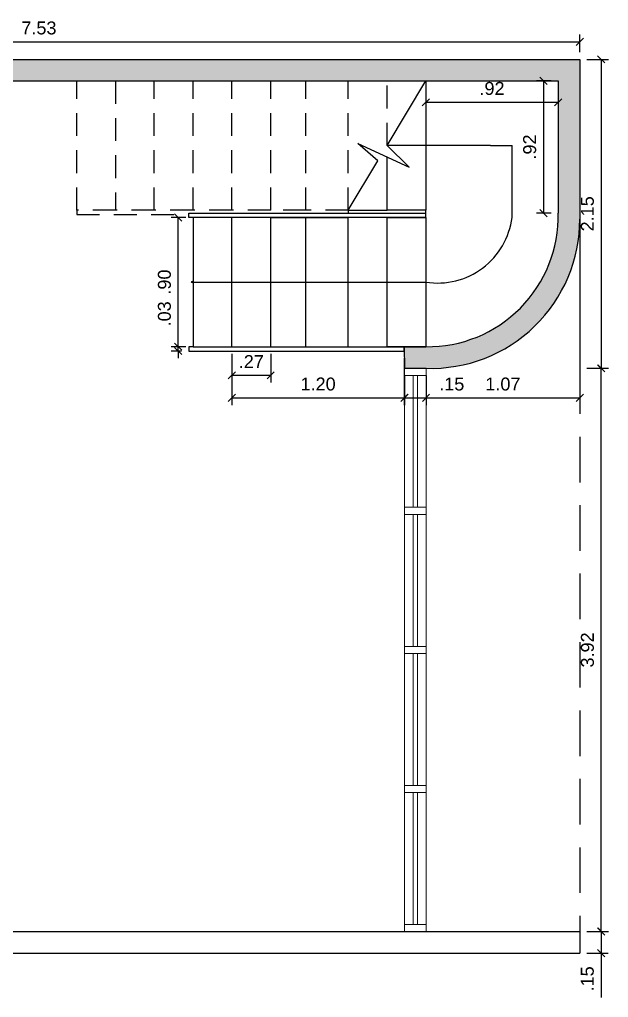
# Model space of a CAD drawing. Header units: millimetres. Extents: x 778.5 to 798.2, y 737.8 to 745.
# Drawn here: x 782.6 to 786.7, y 738.24 to 745.05 of the extents above; entities that cross this region are included whole.
import ezdxf

# ---------------------------------------------------------------- set-up
doc = ezdxf.new("R2010")
doc.units = ezdxf.units.MM
doc.linetypes.add('DASHED2', pattern=[9.525, 6.35, -3.175])
for name, color, linetype in [('ALVENARIA', 4, 'Continuous'), ('CORTE', 4, 'Continuous'), ('COTAS', 7, 'Continuous'), ('ESCADA', 1, 'Continuous'), ('HACHURA', 253, 'Continuous'), ('PROJEÇÃO', 8, 'DASHED2'), ('SIMBOLOS', 7, 'Continuous')]:
    doc.layers.add(name, color=color, linetype=linetype)
doc.layers.add('Arq-Caixilho', color=1, linetype='Continuous', lineweight=13)
doc.layers.add('Arq-Parede Baixa Osso', color=2, linetype='Continuous', lineweight=20)
doc.styles.get("Standard").update_dxf_attribs({"font": 'arial.ttf'})
doc.dimstyles.new('1.50', dxfattribs={"dimscale": 0.5, "dimtxt": 0.18, "dimasz": 0.1, "dimexe": 0.1, "dimexo": 0.1, "dimgap": 0.1, "dimtad": 1, "dimzin": 4, "dimdsep": 46, "dimtxsty": 'Standard', "dimblk": 'OBLIQUE', "dimcen": 0.1, "dimclrd": 1, "dimclre": 1, "dimclrt": 256, "dimadec": 0, "dimazin": 0, "dimtfac": 1, "dimtmove": 0, "dimatfit": 3, "dimldrblk": 'ORIGIN2', "dimfxl": 1.25, "dimtolj": 1, "dimarcsym": 1})

# ---------------------------------------------------------------- blocks, each defined once
blk = doc.blocks.new('*U16')
at = {"layer": 'Arq-Caixilho'}
for p, q in [((0.05, 0.09), (0.9675, 0.09)), ((0.05, 0.06), (0.9675, 0.06))]:
    blk.add_line(p, q, dxfattribs=at)
for points in [[(0, 0.15), (0, 0), (0.05, 0), (0.05, 0.15)], [(1.0175, 0.15), (1.0175, 0), (0.9675, 0), (0.9675, 0.15)]]:
    blk.add_lwpolyline(points, close=True, dxfattribs=at)
at = {"layer": 'Arq-Parede Baixa Osso'}
for p, q in [((0.05, 0.15), (0.9675, 0.15)), ((0.05, 0), (0.9675, 0))]:
    blk.add_line(p, q, dxfattribs=at)
blk = doc.blocks.new('_Oblique')
at = {"color": 0, "linetype": 'ByBlock', "lineweight": -2}
blk.add_line((-0.5, -0.5), (0.5, 0.5), dxfattribs=at)
blk = doc.blocks.new('*D32')
at = {"layer": 'COTAS', "color": 1, "lineweight": -2, "transparency": 16777216}
for p, q in [((778.9666, 744.8182), (778.9666, 744.9401)), ((786.4966, 744.8182), (786.4966, 744.9401)), ((778.9666, 744.8901), (786.4966, 744.8901))]:
    blk.add_line(p, q, dxfattribs=at)
at = {"layer": 'Defpoints', "color": 0, "transparency": 16777216}
for p in [(786.4966, 744.8901), (778.9666, 744.7682), (786.4966, 744.7682)]:
    blk.add_point(p, dxfattribs=at)
at = {"layer": 'COTAS', "color": 1, "lineweight": -2, "transparency": 16777216, "xscale": 0.05, "yscale": 0.05, "zscale": 0.05, "rotation": 180}
blk.add_blockref('_Oblique', (778.9666, 744.8901), dxfattribs=at)
at = {"layer": 'COTAS', "color": 1, "lineweight": -2, "transparency": 16777216, "xscale": 0.05, "yscale": 0.05, "zscale": 0.05}
blk.add_blockref('_Oblique', (786.4966, 744.8901), dxfattribs=at)
at = {"layer": 'COTAS', "transparency": 16777216, "insert": (782.7316, 744.9861), "char_height": 0.09, "attachment_point": 5}
blk.add_mtext('\\A1;7.53', dxfattribs=at)
blk = doc.blocks.new('_Origin2')
at = {"color": 0, "linetype": 'ByBlock', "lineweight": -2}
blk.add_line((-0.5, 0), (-1, 0), dxfattribs=at)
for radius in [0.5, 0.25]:
    blk.add_circle((0, 0), radius, dxfattribs=at)
blk = doc.blocks.new('*D34')
at = {"layer": 'COTAS', "color": 1, "lineweight": -2, "transparency": 16777216}
for p, q in [((786.5466, 744.7682), (786.696, 744.7682)), ((786.646, 744.7682), (786.646, 742.6182)), ((786.5466, 742.6182), (786.696, 742.6182))]:
    blk.add_line(p, q, dxfattribs=at)
at = {"layer": 'Defpoints', "color": 0, "transparency": 16777216}
for p in [(786.4966, 744.7682), (786.4966, 742.6182), (786.646, 742.6182)]:
    blk.add_point(p, dxfattribs=at)
at = {"layer": 'COTAS', "color": 1, "lineweight": -2, "transparency": 16777216, "xscale": 0.05, "yscale": 0.05, "zscale": 0.05}
for p, rotation in [((786.646, 744.7682), 90), ((786.646, 742.6182), 270)]:
    blk.add_blockref('_Oblique', p, dxfattribs=dict(at, rotation=rotation))
at = {"layer": 'COTAS', "transparency": 16777216, "insert": (786.5501, 743.6932), "char_height": 0.09, "attachment_point": 5, "rotation": 90}
blk.add_mtext('\\A1;2.15', dxfattribs=at)
blk = doc.blocks.new('*D36')
at = {"layer": 'COTAS', "color": 1, "lineweight": -2, "transparency": 16777216}
for p, q in [((786.5466, 742.6182), (786.6964, 742.6182)), ((786.6464, 738.6982), (786.6464, 742.6182)), ((786.5466, 738.6982), (786.6964, 738.6982))]:
    blk.add_line(p, q, dxfattribs=at)
at = {"layer": 'Defpoints', "color": 0, "transparency": 16777216}
for p in [(786.4966, 742.6182), (786.6464, 742.6182), (786.4966, 738.6982)]:
    blk.add_point(p, dxfattribs=at)
at = {"layer": 'COTAS', "color": 1, "lineweight": -2, "transparency": 16777216, "xscale": 0.05, "yscale": 0.05, "zscale": 0.05}
for p, rotation in [((786.6464, 742.6182), 90), ((786.6464, 738.6982), 270)]:
    blk.add_blockref('_Oblique', p, dxfattribs=dict(at, rotation=rotation))
at = {"layer": 'COTAS', "transparency": 16777216, "insert": (786.5504, 740.6582), "char_height": 0.09, "attachment_point": 5, "rotation": 90}
blk.add_mtext('\\A1;3.92', dxfattribs=at)
blk = doc.blocks.new('*D38')
at = {"layer": 'COTAS', "color": 1, "lineweight": -2, "transparency": 16777216}
for p, q in [((786.5466, 738.6982), (786.6955, 738.6982)), ((786.6455, 738.6982), (786.6455, 738.5482)), ((786.5466, 738.5482), (786.6955, 738.5482)), ((786.6455, 738.5482), (786.6455, 738.2398))]:
    blk.add_line(p, q, dxfattribs=at)
at = {"layer": 'Defpoints', "color": 0, "transparency": 16777216}
for p in [(786.4966, 738.6982), (786.4966, 738.5482), (786.6455, 738.5482)]:
    blk.add_point(p, dxfattribs=at)
at = {"layer": 'COTAS', "color": 1, "lineweight": -2, "transparency": 16777216, "xscale": 0.05, "yscale": 0.05, "zscale": 0.05}
for p, rotation in [((786.6455, 738.6982), 90), ((786.6455, 738.5482), 270)]:
    blk.add_blockref('_Oblique', p, dxfattribs=dict(at, rotation=rotation))
at = {"layer": 'COTAS', "transparency": 16777216, "insert": (786.5496, 738.369), "char_height": 0.09, "attachment_point": 5, "rotation": 90}
blk.add_mtext('\\A1;.15', dxfattribs=at)
blk = doc.blocks.new('*D51')
at = {"color": 1, "lineweight": -2, "transparency": 16777216}
for p, q in [((784.0752, 742.7182), (784.0752, 742.5197)), ((784.3452, 742.7182), (784.3452, 742.5197)), ((784.0752, 742.5697), (784.3452, 742.5697))]:
    blk.add_line(p, q, dxfattribs=at)
at = {"layer": 'Defpoints', "color": 0, "transparency": 16777216}
for p in [(784.0752, 742.7682), (784.3452, 742.7682), (784.3452, 742.5697)]:
    blk.add_point(p, dxfattribs=at)
at = {"color": 1, "lineweight": -2, "transparency": 16777216, "xscale": 0.05, "yscale": 0.05, "zscale": 0.05, "rotation": 180}
blk.add_blockref('_Oblique', (784.0752, 742.5697), dxfattribs=at)
at = {"color": 1, "lineweight": -2, "transparency": 16777216, "xscale": 0.05, "yscale": 0.05, "zscale": 0.05}
blk.add_blockref('_Oblique', (784.3452, 742.5697), dxfattribs=at)
at = {"transparency": 16777216, "insert": (784.2102, 742.6649), "char_height": 0.09, "attachment_point": 5}
blk.add_mtext('\\A1;.27', dxfattribs=at)
blk = doc.blocks.new('*D52')
at = {"color": 1, "lineweight": -2, "transparency": 16777216}
for p, q in [((784.0752, 742.6882), (784.0752, 742.3621)), ((785.2752, 742.6882), (785.2752, 742.3621)), ((784.0752, 742.4121), (785.2752, 742.4121))]:
    blk.add_line(p, q, dxfattribs=at)
at = {"layer": 'Defpoints', "color": 0, "transparency": 16777216}
for p in [(784.0752, 742.7382), (785.2752, 742.7382), (785.2752, 742.4121)]:
    blk.add_point(p, dxfattribs=at)
at = {"color": 1, "lineweight": -2, "transparency": 16777216, "xscale": 0.05, "yscale": 0.05, "zscale": 0.05, "rotation": 180}
blk.add_blockref('_Oblique', (784.0752, 742.4121), dxfattribs=at)
at = {"color": 1, "lineweight": -2, "transparency": 16777216, "xscale": 0.05, "yscale": 0.05, "zscale": 0.05}
blk.add_blockref('_Oblique', (785.2752, 742.4121), dxfattribs=at)
at = {"transparency": 16777216, "insert": (784.6752, 742.5081), "char_height": 0.09, "attachment_point": 5}
blk.add_mtext('\\A1;1.20', dxfattribs=at)
blk = doc.blocks.new('*D53')
at = {"color": 1, "lineweight": -2, "transparency": 16777216}
for p, q in [((785.2766, 742.5682), (785.2766, 742.3621)), ((785.4266, 742.5682), (785.4266, 742.3621)), ((785.2766, 742.4121), (785.4266, 742.4121)), ((785.4266, 742.4121), (785.7349, 742.4121))]:
    blk.add_line(p, q, dxfattribs=at)
at = {"layer": 'Defpoints', "color": 0, "transparency": 16777216}
for p in [(785.2766, 742.6182), (785.4266, 742.6182), (785.4266, 742.4121)]:
    blk.add_point(p, dxfattribs=at)
at = {"color": 1, "lineweight": -2, "transparency": 16777216, "xscale": 0.05, "yscale": 0.05, "zscale": 0.05, "rotation": 180}
blk.add_blockref('_Oblique', (785.2766, 742.4121), dxfattribs=at)
at = {"color": 1, "lineweight": -2, "transparency": 16777216, "xscale": 0.05, "yscale": 0.05, "zscale": 0.05}
blk.add_blockref('_Oblique', (785.4266, 742.4121), dxfattribs=at)
at = {"transparency": 16777216, "insert": (785.6057, 742.5081), "char_height": 0.09, "attachment_point": 5}
blk.add_mtext('\\A1;.15', dxfattribs=at)
blk = doc.blocks.new('*D54')
at = {"color": 1, "lineweight": -2, "transparency": 16777216}
for p, q in [((785.4266, 742.5682), (785.4266, 742.3621)), ((786.4966, 742.5682), (786.4966, 742.3621)), ((785.4266, 742.4121), (786.4966, 742.4121))]:
    blk.add_line(p, q, dxfattribs=at)
at = {"layer": 'Defpoints', "color": 0, "transparency": 16777216}
for p in [(785.4266, 742.6182), (786.4966, 742.6182), (786.4966, 742.4121)]:
    blk.add_point(p, dxfattribs=at)
at = {"color": 1, "lineweight": -2, "transparency": 16777216, "xscale": 0.05, "yscale": 0.05, "zscale": 0.05, "rotation": 180}
blk.add_blockref('_Oblique', (785.4266, 742.4121), dxfattribs=at)
at = {"color": 1, "lineweight": -2, "transparency": 16777216, "xscale": 0.05, "yscale": 0.05, "zscale": 0.05}
blk.add_blockref('_Oblique', (786.4966, 742.4121), dxfattribs=at)
at = {"transparency": 16777216, "insert": (785.9616, 742.5081), "char_height": 0.09, "attachment_point": 5}
blk.add_mtext('\\A1;1.07', dxfattribs=at)
blk = doc.blocks.new('*D56')
at = {"color": 1, "lineweight": -2, "transparency": 16777216}
for p, q in [((783.7016, 742.7682), (783.7016, 743.1258)), ((783.7252, 742.7682), (783.6516, 742.7682)), ((783.7252, 742.7382), (783.6516, 742.7382)), ((783.7016, 742.7382), (783.7016, 742.7682)), ((783.7016, 742.7382), (783.7016, 742.6882)), ((781.1066, 742.5782), (781.1066, 742.4239)), ((782.0066, 742.5782), (782.0066, 742.4239)), ((781.1066, 742.4739), (782.0066, 742.4739))]:
    blk.add_line(p, q, dxfattribs=at)
at = {"layer": 'Defpoints', "color": 0, "transparency": 16777216}
for p in [(783.7016, 742.7682), (783.7752, 742.7682), (783.7752, 742.7382), (781.1066, 742.6282), (782.0066, 742.6282), (782.0066, 742.4739)]:
    blk.add_point(p, dxfattribs=at)
at = {"color": 1, "lineweight": -2, "transparency": 16777216, "xscale": 0.05, "yscale": 0.05, "zscale": 0.05}
for p, rotation in [((783.7016, 742.7682), 270), ((783.7016, 742.7382), 90), ((781.1066, 742.4739), 180)]:
    blk.add_blockref('_Oblique', p, dxfattribs=dict(at, rotation=rotation))
blk.add_blockref('_Oblique', (782.0066, 742.4739), dxfattribs=at)
at = {"transparency": 16777216, "insert": (783.6056, 742.997), "char_height": 0.09, "attachment_point": 5, "rotation": 90}
blk.add_mtext('\\A1;.03', dxfattribs=at)
at = {"transparency": 16777216, "insert": (781.5566, 742.5698), "char_height": 0.09, "attachment_point": 5}
blk.add_mtext('\\A1;.90', dxfattribs=at)
blk = doc.blocks.new('*D57')
at = {"color": 1, "lineweight": -2, "transparency": 16777216}
for p, q in [((783.7552, 743.6682), (783.6516, 743.6682)), ((783.7016, 742.7682), (783.7016, 743.6682)), ((783.7552, 742.7682), (783.6516, 742.7682))]:
    blk.add_line(p, q, dxfattribs=at)
at = {"layer": 'Defpoints', "color": 0, "transparency": 16777216}
for p in [(783.7016, 743.6682), (783.8052, 743.6682), (783.8052, 742.7682)]:
    blk.add_point(p, dxfattribs=at)
at = {"color": 1, "lineweight": -2, "transparency": 16777216, "xscale": 0.05, "yscale": 0.05, "zscale": 0.05}
for p, rotation in [((783.7016, 743.6682), 90), ((783.7016, 742.7682), 270)]:
    blk.add_blockref('_Oblique', p, dxfattribs=dict(at, rotation=rotation))
at = {"transparency": 16777216, "insert": (783.6057, 743.2182), "char_height": 0.09, "attachment_point": 5, "rotation": 90}
blk.add_mtext('\\A1;.90', dxfattribs=at)
blk = doc.blocks.new('*D58')
at = {"color": 1, "lineweight": -2, "transparency": 16777216}
for p, q in [((785.4252, 744.5682), (785.4252, 744.4193)), ((786.3466, 744.5682), (786.3466, 744.4193)), ((785.4252, 744.4693), (786.3466, 744.4693))]:
    blk.add_line(p, q, dxfattribs=at)
at = {"layer": 'Defpoints', "color": 0, "transparency": 16777216}
for p in [(785.4252, 744.6182), (786.3466, 744.6182), (786.3466, 744.4693)]:
    blk.add_point(p, dxfattribs=at)
at = {"color": 1, "lineweight": -2, "transparency": 16777216, "xscale": 0.05, "yscale": 0.05, "zscale": 0.05, "rotation": 180}
blk.add_blockref('_Oblique', (785.4252, 744.4693), dxfattribs=at)
at = {"color": 1, "lineweight": -2, "transparency": 16777216, "xscale": 0.05, "yscale": 0.05, "zscale": 0.05}
blk.add_blockref('_Oblique', (786.3466, 744.4693), dxfattribs=at)
at = {"transparency": 16777216, "insert": (785.8859, 744.5652), "char_height": 0.09, "attachment_point": 5}
blk.add_mtext('\\A1;.92', dxfattribs=at)
blk = doc.blocks.new('*D59')
at = {"color": 1, "lineweight": -2, "transparency": 16777216}
for p, q in [((786.2966, 744.6182), (786.1944, 744.6182)), ((786.2444, 744.6182), (786.2444, 743.6982)), ((786.2966, 743.6982), (786.1944, 743.6982))]:
    blk.add_line(p, q, dxfattribs=at)
at = {"layer": 'Defpoints', "color": 0, "transparency": 16777216}
for p in [(786.3466, 744.6182), (786.2444, 743.6982), (786.3466, 743.6982)]:
    blk.add_point(p, dxfattribs=at)
at = {"color": 1, "lineweight": -2, "transparency": 16777216, "xscale": 0.05, "yscale": 0.05, "zscale": 0.05}
for p, rotation in [((786.2444, 744.6182), 90), ((786.2444, 743.6982), 270)]:
    blk.add_blockref('_Oblique', p, dxfattribs=dict(at, rotation=rotation))
at = {"transparency": 16777216, "insert": (786.1485, 744.1582), "char_height": 0.09, "attachment_point": 5, "rotation": 90}
blk.add_mtext('\\A1;.92', dxfattribs=at)

msp = doc.modelspace()

# ---------------------------------------------------------------- hatches: boundary and pattern name
at = {"layer": 'HACHURA'}
h = msp.add_hatch(color=256, dxfattribs=at)
h.dxf.hatch_style = 1
h.paths.add_polyline_path([(786.4966, 744.7682), (778.9666, 744.7682), (778.9666, 743.3782), (779.1166, 743.3782), (779.1166, 744.6182), (781.8566, 744.6182), (781.8566, 742.7782), (781.1066, 742.7782), (781.1066, 742.6282), (782.0066, 742.6282), (782.0066, 744.6182), (786.3466, 744.6182), (786.3466, 743.6982, -0.424475), (785.4252, 742.7682), (785.2752, 742.7682), (785.2766, 742.6182), (785.4266, 742.6182, 0.424475), (786.4966, 743.657)])

# ---------------------------------------------------------------- linework, layer by layer
at = {"layer": 'ALVENARIA'}
for p, q in [((778.9666, 744.7682), (786.4966, 744.7682)), ((786.4966, 744.7682), (786.4966, 744.6182)), ((786.4966, 744.7682), (786.4966, 743.657)), ((782.0066, 744.6182), (786.3466, 744.6182)), ((786.3466, 744.6182), (786.3466, 743.6982)), ((786.4966, 744.6182), (786.4966, 743.6982)), ((785.2752, 742.7682), (785.2766, 742.6182)), ((785.4252, 742.7682), (785.2752, 742.7682)), ((785.2752, 742.7682), (785.2766, 742.6182)), ((785.2766, 742.6182), (785.4266, 742.6182)), ((786.4966, 738.6982), (786.4966, 738.5482))]:
    msp.add_line(p, q, dxfattribs=at)
for points in [[(779.1166, 738.6982), (786.4966, 738.6982)], [(778.9666, 738.5482), (786.4966, 738.5482)]]:
    msp.add_lwpolyline(points, dxfattribs=at)
at = {"layer": 'CORTE'}
for p, q in [((785.1552, 744.1682), (785.4252, 744.6182)), ((785.0919, 744.0627), (784.9526, 744.1817)), ((784.9526, 744.1817), (785.3096, 744.0183)), ((785.3096, 744.0183), (785.1552, 744.1682)), ((784.8852, 743.7182), (785.0919, 744.0627))]:
    msp.add_line(p, q, dxfattribs=at)
for centre, radius, start, end in [((785.4368, 743.6781), 0.91, 269.26669, 1.26669), ((785.46, 743.6542), 1.0366, 268.154, 0.154)]:
    msp.add_arc(centre, radius, start, end, dxfattribs=at)
at = {"layer": 'ESCADA', "color": 3}
for p, q in [((785.4252, 744.6182), (785.4252, 743.7182)), ((785.1552, 743.7182), (785.1552, 744.089)), ((784.8852, 743.7182), (785.1552, 743.7182)), ((785.4252, 743.7182), (785.1552, 743.7182)), ((785.1552, 742.7682), (785.1552, 743.6682)), ((785.1552, 743.6682), (785.4252, 743.6682)), ((785.4252, 743.6682), (785.4252, 742.7682)), ((785.1552, 742.7682), (785.4252, 742.7682))]:
    msp.add_line(p, q, dxfattribs=at)
at = {"layer": 'ESCADA'}
for p, q in [((783.7752, 743.6682), (783.7752, 743.6982)), ((783.7752, 743.6982), (785.4252, 743.6982)), ((784.8852, 743.7182), (784.8852, 743.6982)), ((785.4252, 743.6982), (785.4252, 743.7182)), ((785.4252, 743.6682), (785.4252, 743.6982)), ((783.8052, 743.6682), (783.7752, 743.6682)), ((784.0752, 743.6682), (783.8052, 743.6682)), ((783.8052, 743.6682), (783.8052, 742.7682)), ((785.4252, 743.6682), (783.8052, 743.6682)), ((784.3452, 743.6682), (784.0752, 743.6682)), ((784.0752, 742.7682), (784.0752, 743.6682)), ((784.6152, 743.6682), (784.3452, 743.6682)), ((784.8852, 743.6682), (784.6152, 743.6682)), ((785.1552, 743.6682), (784.8852, 743.6682)), ((783.8052, 742.7682), (783.7752, 742.7682)), ((783.7752, 742.7682), (783.7752, 742.7382)), ((783.7752, 742.7382), (785.2752, 742.7382)), ((783.8052, 742.7682), (784.0752, 742.7682)), ((784.0752, 742.7682), (784.3452, 742.7682)), ((785.4252, 742.7682), (785.1552, 742.7682)), ((785.2752, 742.7382), (785.2752, 742.7682))]:
    msp.add_line(p, q, dxfattribs=at)
at = {"layer": 'ESCADA', "color": 2}
for p, q in [((784.3452, 742.7682), (784.3452, 743.6682)), ((784.3452, 743.6682), (784.5902, 743.6682)), ((784.5902, 742.7682), (784.5902, 743.6682)), ((784.5902, 743.6682), (784.8852, 743.6682)), ((784.8852, 742.7682), (784.8852, 743.6682)), ((785.1552, 743.6682), (784.8852, 743.6682)), ((784.3452, 742.7682), (784.5902, 742.7682)), ((784.5902, 742.7682), (784.8852, 742.7682)), ((784.8852, 742.7682), (785.1552, 742.7682))]:
    msp.add_line(p, q, dxfattribs=at)
at = {"layer": 'PROJEÇÃO'}
for p, q in [((786.4966, 744.7682), (786.4966, 742.6182)), ((783.1452, 744.6182), (783.4152, 744.6183)), ((783.4152, 744.6183), (783.6852, 744.6184)), ((783.6852, 744.6182), (783.9552, 744.6182)), ((783.9552, 744.6182), (784.2252, 744.6182)), ((784.2252, 744.6182), (784.4952, 744.6182)), ((784.4952, 744.6182), (784.7402, 744.6182)), ((784.7402, 744.6182), (785.0352, 744.6182)), ((785.0352, 744.6182), (785.3052, 744.6182)), ((785.3052, 744.6182), (785.5752, 744.6182))]:
    msp.add_line(p, q, dxfattribs=at)
at = {"layer": 'PROJEÇÃO', "linetype": 'DASHED2', "ltscale": 0.025}
for p, q in [((782.9952, 743.7182), (782.9952, 744.6182)), ((783.2652, 744.6183), (783.2652, 743.7182)), ((783.5352, 743.7182), (783.5352, 744.6182)), ((783.8052, 743.7182), (783.8052, 744.6182)), ((784.0752, 743.7182), (784.0752, 744.6182)), ((784.3452, 743.7182), (784.3452, 744.6182)), ((784.5902, 743.7182), (784.5902, 744.6182)), ((784.8852, 743.7182), (784.8852, 744.6182)), ((785.1552, 744.1682), (785.1552, 744.6182)), ((783.2652, 743.7182), (782.9952, 743.7182)), ((782.9952, 743.6882), (783.7752, 743.6882)), ((783.5352, 743.7182), (783.2652, 743.7182)), ((783.8052, 743.7182), (783.5352, 743.7182)), ((784.0752, 743.7182), (783.8052, 743.7182)), ((784.3452, 743.7182), (784.0752, 743.7182)), ((784.5902, 743.7182), (784.3452, 743.7182)), ((784.8852, 743.7182), (784.5902, 743.7182))]:
    msp.add_line(p, q, dxfattribs=at)
at = {"layer": 'PROJEÇÃO', "color": 8, "linetype": 'DASHED2', "ltscale": 0.025}
msp.add_line((782.9952, 743.7182), (782.9952, 743.6882), dxfattribs=at)
at = {"layer": 'PROJEÇÃO', "linetype": 'DASHED2', "ltscale": 0.05}
msp.add_line((786.4966, 742.6182), (786.4966, 738.6982), dxfattribs=at)
at = {"layer": 'SIMBOLOS'}
for p, q in [((785.8752, 744.1682), (785.1552, 744.1682)), ((785.8752, 744.1682), (786.0252, 744.1682)), ((786.0252, 743.6682), (786.0252, 744.1682)), ((783.8052, 743.2182), (785.4252, 743.2182))]:
    msp.add_line(p, q, dxfattribs=at)
msp.add_circle((783.7999, 743.2182), 0.00532, dxfattribs=at)
msp.add_arc((785.5079, 743.7329), 0.5213, 260.8699, 352.8699, dxfattribs=at)

# ---------------------------------------------------------------- block references
at = {"layer": 'Arq-Caixilho'}
for p, rotation in [((785.2766, 742.6182), 270), ((785.2766, 741.6507), 270), ((785.2766, 740.6832), 270), ((785.2766, 739.7157), 270.0000000000305)]:
    msp.add_blockref('*U16', p, dxfattribs=dict(at, rotation=rotation))

# ---------------------------------------------------------------- dimensions: what is measured, and where the dimension line sits
for base, p1, p2, picture, middle in [((786.2444, 743.6982), (786.3466, 744.6182), (786.3466, 743.6982), '*D59', (786.1485, 744.1582)), ((783.7016, 743.6682), (783.8052, 742.7682), (783.8052, 743.6682), '*D57', (783.6057, 743.2182)), ((783.7016, 742.7682), (783.7752, 742.7382), (783.7752, 742.7682), '*D56', (783.6056, 742.997))]:
    dim = msp.add_linear_dim(base=base, p1=p1, p2=p2, angle=90, dimstyle='1.50')
    dim.commit()
    dim.dimension.update_dxf_attribs({"geometry": picture, "text_midpoint": middle})
for base, p1, p2, picture, middle in [((786.3466, 744.4693), (785.4252, 744.6182), (786.3466, 744.6182), '*D58', (785.8859, 744.5652)), ((782.0066, 742.4739), (781.1066, 742.6282), (782.0066, 742.6282), '*D56', (781.5566, 742.5698)), ((784.3452, 742.5697), (784.0752, 742.7682), (784.3452, 742.7682), '*D51', (784.2102, 742.6649)), ((785.2752, 742.4121), (784.0752, 742.7382), (785.2752, 742.7382), '*D52', (784.6752, 742.5081)), ((785.4266, 742.4121), (785.2766, 742.6182), (785.4266, 742.6182), '*D53', (785.6057, 742.5081)), ((786.4966, 742.4121), (785.4266, 742.6182), (786.4966, 742.6182), '*D54', (785.9616, 742.5081))]:
    dim = msp.add_linear_dim(base=base, p1=p1, p2=p2, dimstyle='1.50')
    dim.commit()
    dim.dimension.update_dxf_attribs({"geometry": picture, "text_midpoint": middle})
at = {"layer": 'COTAS'}
dim = msp.add_linear_dim(base=(786.4966, 744.8901), p1=(778.9666, 744.7682), p2=(786.4966, 744.7682), dimstyle='1.50', dxfattribs=at)
dim.commit()
dim.dimension.update_dxf_attribs({"geometry": '*D32', "text_midpoint": (782.7316, 744.9861)})
for base, p1, p2, picture, middle in [((786.646, 742.6182), (786.4966, 744.7682), (786.4966, 742.6182), '*D34', (786.5501, 743.6932)), ((786.6464, 742.6182), (786.4966, 738.6982), (786.4966, 742.6182), '*D36', (786.5504, 740.6582)), ((786.6455, 738.5482), (786.4966, 738.6982), (786.4966, 738.5482), '*D38', (786.5496, 738.369))]:
    dim = msp.add_linear_dim(base=base, p1=p1, p2=p2, angle=90, dimstyle='1.50', dxfattribs=at)
    dim.commit()
    dim.dimension.update_dxf_attribs({"geometry": picture, "text_midpoint": middle})

doc.saveas('drawing.dxf')
